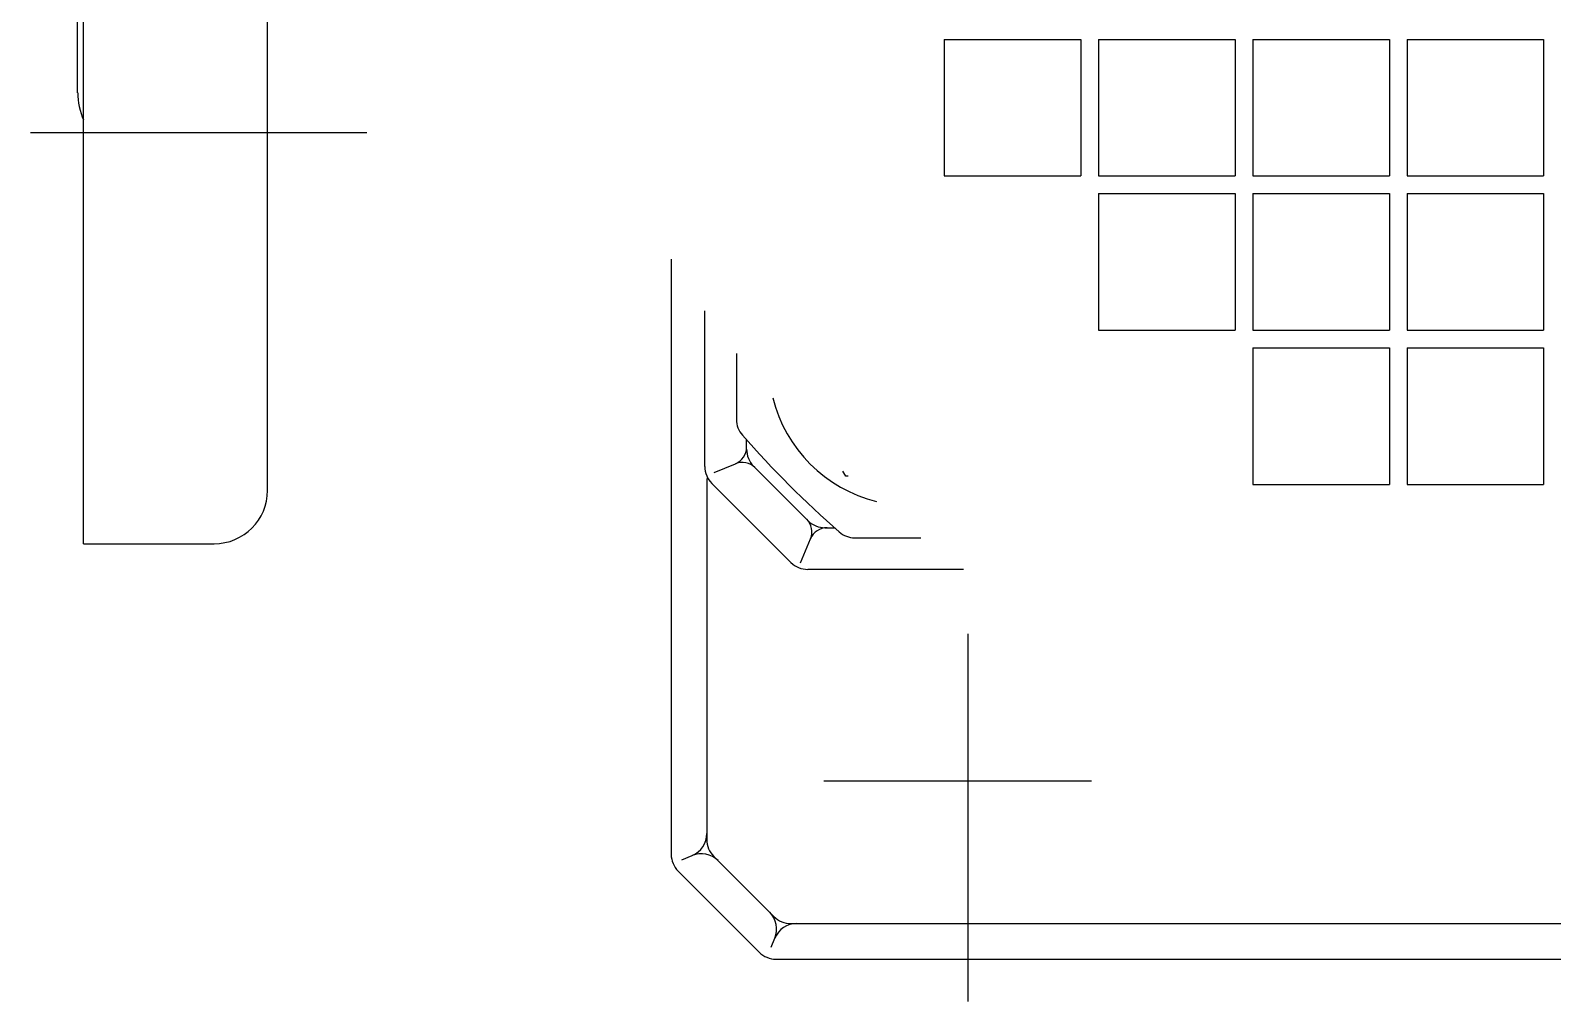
# Model space of a CAD drawing. Extents: x 226317 to 226469, y 8188101 to 8188260.
# Drawn here: x 226391.5602 to 226391.6884, y 8188240.2975 to 8188240.3793 of the extents above; entities that cross this region are included whole.
import ezdxf

# ---------------------------------------------------------------- set-up
doc = ezdxf.new("R2010")
doc.units = 0
doc.header["$LTSCALE"] = 15
doc.layers.get('0').update_dxf_attribs({"color": 250})
doc.layers.add('A-SANITARIOS', color=250, linetype='Continuous')

# ---------------------------------------------------------------- blocks, each defined once
blk = doc.blocks.new('BOMBAS-28.02.2025')
at = {"layer": 'A-SANITARIOS', "color": 8}
for p, q in [((2.047601369267795, -2.573514080606401, -9.617525271273668e-07), (2.047601369267795, -2.433514264412224, -9.617525271273668e-07)), ((2.047601369267795, -2.573514080606401, -9.617525271273668e-07), (2.047601369267795, -2.433514264412224, -9.617525271273668e-07)), ((2.063101370877121, -2.569014293141663, -9.617525271273668e-07), (2.063101370877121, -2.438014079816639, -9.617525271273668e-07)), ((2.063101370877121, -2.569014293141663, -9.617525271273668e-07), (2.063101370877121, -2.438014079816639, -9.617525271273668e-07)), ((2.047101366391871, -2.535514446906745, -9.617525271273668e-07), (2.047101366391871, -2.471513896249235, -9.617525271273668e-07)), ((2.047101366391871, -2.535514446906745, -9.617525271273668e-07), (2.047101366391871, -2.471513896249235, -9.617525271273668e-07)), ((2.120102833083365, -2.531014171428978, -9.617525271273668e-07), (2.120102833083365, -2.542514172382653, -9.617525271273668e-07)), ((2.120102833083365, -2.531014171428978, -9.617525271273668e-07), (2.131602834037039, -2.531014171428978, -9.617525271273668e-07)), ((2.120102833083365, -2.531014171428978, -9.617525271273668e-07), (2.120102833083365, -2.542514172382653, -9.617525271273668e-07)), ((2.120102833083365, -2.531014171428978, -9.617525271273668e-07), (2.131602834037039, -2.531014171428978, -9.617525271273668e-07)), ((2.131602834037039, -2.531014171428978, -9.617525271273668e-07), (2.131602834037039, -2.542514172382653, -9.617525271273668e-07)), ((2.131602834037039, -2.531014171428978, -9.617525271273668e-07), (2.131602834037039, -2.542514172382653, -9.617525271273668e-07)), ((2.133102833351586, -2.531014171428978, -9.617525271273668e-07), (2.133102833351586, -2.542514172382653, -9.617525271273668e-07)), ((2.133102833351586, -2.531014171428978, -9.617525271273668e-07), (2.14460283430526, -2.531014171428978, -9.617525271273668e-07)), ((2.133102833351586, -2.531014171428978, -9.617525271273668e-07), (2.133102833351586, -2.542514172382653, -9.617525271273668e-07)), ((2.133102833351586, -2.531014171428978, -9.617525271273668e-07), (2.14460283430526, -2.531014171428978, -9.617525271273668e-07)), ((2.14460283430526, -2.531014171428978, -9.617525271273668e-07), (2.14460283430526, -2.542514172382653, -9.617525271273668e-07)), ((2.14460283430526, -2.531014171428978, -9.617525271273668e-07), (2.14460283430526, -2.542514172382653, -9.617525271273668e-07)), ((2.146102835482452, -2.531014171428978, -9.617525271273668e-07), (2.146102835482452, -2.542514172382653, -9.617525271273668e-07)), ((2.146102835482452, -2.531014171428978, -9.617525271273668e-07), (2.157602834573481, -2.531014171428978, -9.617525271273668e-07)), ((2.146102835482452, -2.531014171428978, -9.617525271273668e-07), (2.146102835482452, -2.542514172382653, -9.617525271273668e-07)), ((2.146102835482452, -2.531014171428978, -9.617525271273668e-07), (2.157602834573481, -2.531014171428978, -9.617525271273668e-07)), ((2.157602834573481, -2.531014171428978, -9.617525271273668e-07), (2.157602834573481, -2.542514172382653, -9.617525271273668e-07)), ((2.157602834573481, -2.531014171428978, -9.617525271273668e-07), (2.157602834573481, -2.542514172382653, -9.617525271273668e-07)), ((2.159102833888028, -2.531014171428978, -9.617525271273668e-07), (2.170602832979057, -2.531014171428978, -9.617525271273668e-07)), ((2.159102833888028, -2.531014171428978, -9.617525271273668e-07), (2.159102833888028, -2.542514172382653, -9.617525271273668e-07)), ((2.159102833888028, -2.531014171428978, -9.617525271273668e-07), (2.170602832979057, -2.531014171428978, -9.617525271273668e-07)), ((2.159102833888028, -2.531014171428978, -9.617525271273668e-07), (2.159102833888028, -2.542514172382653, -9.617525271273668e-07)), ((2.170602832979057, -2.531014171428978, -9.617525271273668e-07), (2.170602832979057, -2.542514172382653, -9.617525271273668e-07)), ((2.170602832979057, -2.531014171428978, -9.617525271273668e-07), (2.170602832979057, -2.542514172382653, -9.617525271273668e-07)), ((2.04312358709285, -2.538869549520314, -9.617525271273668e-07), (2.07146904716501, -2.538869549520314, -9.617525271273668e-07)), ((2.04312358709285, -2.538869549520314, -9.617525271273668e-07), (2.07146904716501, -2.538869549520314, -9.617525271273668e-07)), ((2.120102833083365, -2.542514172382653, -9.617525271273668e-07), (2.131602834037039, -2.542514172382653, -9.617525271273668e-07)), ((2.120102833083365, -2.542514172382653, -9.617525271273668e-07), (2.131602834037039, -2.542514172382653, -9.617525271273668e-07)), ((2.133102833351586, -2.542514172382653, -9.617525271273668e-07), (2.14460283430526, -2.542514172382653, -9.617525271273668e-07)), ((2.133102833351586, -2.542514172382653, -9.617525271273668e-07), (2.14460283430526, -2.542514172382653, -9.617525271273668e-07)), ((2.146102835482452, -2.542514172382653, -9.617525271273668e-07), (2.157602834573481, -2.542514172382653, -9.617525271273668e-07)), ((2.146102835482452, -2.542514172382653, -9.617525271273668e-07), (2.157602834573481, -2.542514172382653, -9.617525271273668e-07)), ((2.159102833888028, -2.542514172382653, -9.617525271273668e-07), (2.170602832979057, -2.542514172382653, -9.617525271273668e-07)), ((2.159102833888028, -2.542514172382653, -9.617525271273668e-07), (2.170602832979057, -2.542514172382653, -9.617525271273668e-07)), ((2.133102833351586, -2.544014171697199, -9.617525271273668e-07), (2.133102833351586, -2.555514172650874, -9.617525271273668e-07)), ((2.133102833351586, -2.544014171697199, -9.617525271273668e-07), (2.14460283430526, -2.544014171697199, -9.617525271273668e-07)), ((2.133102833351586, -2.544014171697199, -9.617525271273668e-07), (2.133102833351586, -2.555514172650874, -9.617525271273668e-07)), ((2.133102833351586, -2.544014171697199, -9.617525271273668e-07), (2.14460283430526, -2.544014171697199, -9.617525271273668e-07)), ((2.14460283430526, -2.544014171697199, -9.617525271273668e-07), (2.14460283430526, -2.555514172650874, -9.617525271273668e-07)), ((2.14460283430526, -2.544014171697199, -9.617525271273668e-07), (2.14460283430526, -2.555514172650874, -9.617525271273668e-07)), ((2.146102835482452, -2.544014171697199, -9.617525271273668e-07), (2.146102835482452, -2.555514172650874, -9.617525271273668e-07)), ((2.146102835482452, -2.544014171697199, -9.617525271273668e-07), (2.157602834573481, -2.544014171697199, -9.617525271273668e-07)), ((2.146102835482452, -2.544014171697199, -9.617525271273668e-07), (2.146102835482452, -2.555514172650874, -9.617525271273668e-07)), ((2.146102835482452, -2.544014171697199, -9.617525271273668e-07), (2.157602834573481, -2.544014171697199, -9.617525271273668e-07)), ((2.157602834573481, -2.544014171697199, -9.617525271273668e-07), (2.157602834573481, -2.555514172650874, -9.617525271273668e-07)), ((2.157602834573481, -2.544014171697199, -9.617525271273668e-07), (2.157602834573481, -2.555514172650874, -9.617525271273668e-07)), ((2.159102833888028, -2.544014171697199, -9.617525271273668e-07), (2.170602832979057, -2.544014171697199, -9.617525271273668e-07)), ((2.159102833888028, -2.544014171697199, -9.617525271273668e-07), (2.159102833888028, -2.555514172650874, -9.617525271273668e-07)), ((2.159102833888028, -2.544014171697199, -9.617525271273668e-07), (2.170602832979057, -2.544014171697199, -9.617525271273668e-07)), ((2.159102833888028, -2.544014171697199, -9.617525271273668e-07), (2.159102833888028, -2.555514172650874, -9.617525271273668e-07)), ((2.170602832979057, -2.544014171697199, -9.617525271273668e-07), (2.170602832979057, -2.555514172650874, -9.617525271273668e-07)), ((2.170602832979057, -2.544014171697199, -9.617525271273668e-07), (2.170602832979057, -2.555514172650874, -9.617525271273668e-07)), ((2.097104298940394, -2.549549144692719, -9.617525271273668e-07), (2.097104298940394, -2.599685587920249, -9.617525271273668e-07)), ((2.097104298940394, -2.549549144692719, -9.617525271273668e-07), (2.097104298940394, -2.599685587920249, -9.617525271273668e-07)), ((2.099939501902554, -2.567012858577073, -9.617525271273668e-07), (2.099939501902554, -2.553877391852438, -9.617525271273668e-07)), ((2.099939501902554, -2.567012858577073, -9.617525271273668e-07), (2.099939501902554, -2.553877391852438, -9.617525271273668e-07)), ((2.133102833351586, -2.555514172650874, -9.617525271273668e-07), (2.14460283430526, -2.555514172650874, -9.617525271273668e-07)), ((2.133102833351586, -2.555514172650874, -9.617525271273668e-07), (2.14460283430526, -2.555514172650874, -9.617525271273668e-07)), ((2.146102835482452, -2.555514172650874, -9.617525271273668e-07), (2.157602834573481, -2.555514172650874, -9.617525271273668e-07)), ((2.146102835482452, -2.555514172650874, -9.617525271273668e-07), (2.157602834573481, -2.555514172650874, -9.617525271273668e-07)), ((2.159102833888028, -2.555514172650874, -9.617525271273668e-07), (2.170602832979057, -2.555514172650874, -9.617525271273668e-07)), ((2.159102833888028, -2.555514172650874, -9.617525271273668e-07), (2.170602832979057, -2.555514172650874, -9.617525271273668e-07)), ((2.102601126825903, -2.557491130195558, -9.617525271273668e-07), (2.102601126825903, -2.563043559901416, -9.617525271273668e-07)), ((2.102601126825903, -2.557491130195558, -9.617525271273668e-07), (2.102601126825903, -2.563043559901416, -9.617525271273668e-07)), ((2.146102835482452, -2.55701417196542, -9.617525271273668e-07), (2.146102835482452, -2.568514171056449, -9.617525271273668e-07)), ((2.146102835482452, -2.55701417196542, -9.617525271273668e-07), (2.157602834573481, -2.55701417196542, -9.617525271273668e-07)), ((2.146102835482452, -2.55701417196542, -9.617525271273668e-07), (2.146102835482452, -2.568514171056449, -9.617525271273668e-07)), ((2.146102835482452, -2.55701417196542, -9.617525271273668e-07), (2.157602834573481, -2.55701417196542, -9.617525271273668e-07)), ((2.157602834573481, -2.55701417196542, -9.617525271273668e-07), (2.157602834573481, -2.568514171056449, -9.617525271273668e-07)), ((2.157602834573481, -2.55701417196542, -9.617525271273668e-07), (2.157602834573481, -2.568514171056449, -9.617525271273668e-07)), ((2.159102833888028, -2.55701417196542, -9.617525271273668e-07), (2.159102833888028, -2.568514171056449, -9.617525271273668e-07)), ((2.159102833888028, -2.55701417196542, -9.617525271273668e-07), (2.170602832979057, -2.55701417196542, -9.617525271273668e-07)), ((2.159102833888028, -2.55701417196542, -9.617525271273668e-07), (2.159102833888028, -2.568514171056449, -9.617525271273668e-07)), ((2.159102833888028, -2.55701417196542, -9.617525271273668e-07), (2.170602832979057, -2.55701417196542, -9.617525271273668e-07)), ((2.170602832979057, -2.55701417196542, -9.617525271273668e-07), (2.170602832979057, -2.568514171056449, -9.617525271273668e-07)), ((2.170602832979057, -2.55701417196542, -9.617525271273668e-07), (2.170602832979057, -2.568514171056449, -9.617525271273668e-07)), ((2.103452929353807, -2.565557598136365, -9.617525271273668e-07), (2.103452929353807, -2.564763042144477, -9.617525271273668e-07)), ((2.103452929353807, -2.565557598136365, -9.617525271273668e-07), (2.103452929353807, -2.564763042144477, -9.617525271273668e-07)), ((2.100723822659347, -2.56751665007323, -9.617525271273668e-07), (2.102527373528574, -2.566769593395293, -9.617525271273668e-07)), ((2.100723822659347, -2.56751665007323, -9.617525271273668e-07), (2.102527373528574, -2.566769593395293, -9.617525271273668e-07)), ((2.104039070254657, -2.566971729509532, -9.617525271273668e-07), (2.108645622676704, -2.571578280068934, -9.617525271273668e-07)), ((2.104039070254657, -2.566971729509532, -9.617525271273668e-07), (2.108645622676704, -2.571578280068934, -9.617525271273668e-07)), ((2.100104299432132, -2.568005840294063, -9.617525271273668e-07), (2.100104299432132, -2.598442942835391, -9.617525271273668e-07)), ((2.100104299432132, -2.568005840294063, -9.617525271273668e-07), (2.100104299432132, -2.598442942835391, -9.617525271273668e-07)), ((2.100525549671147, -2.56842711661011, -9.617525271273668e-07), (2.107190233713482, -2.575091804377735, -9.617525271273668e-07)), ((2.100525549671147, -2.56842711661011, -9.617525271273668e-07), (2.107190233713482, -2.575091804377735, -9.617525271273668e-07)), ((2.111816323420499, -2.567815714515746, -9.617525271273668e-07), (2.111567846557591, -2.567385342903435, -9.617525271273668e-07)), ((2.111816323420499, -2.567815714515746, -9.617525271273668e-07), (2.111567846557591, -2.567385342903435, -9.617525271273668e-07)), ((2.112025440728758, -2.567815807648003, -9.617525271273668e-07), (2.111816217249725, -2.567815807648003, -9.617525271273668e-07)), ((2.112025440728758, -2.567815807648003, -9.617525271273668e-07), (2.111816217249725, -2.567815807648003, -9.617525271273668e-07)), ((2.146102835482452, -2.568514171056449, -9.617525271273668e-07), (2.157602834573481, -2.568514171056449, -9.617525271273668e-07)), ((2.146102835482452, -2.568514171056449, -9.617525271273668e-07), (2.157602834573481, -2.568514171056449, -9.617525271273668e-07)), ((2.159102833888028, -2.568514171056449, -9.617525271273668e-07), (2.170602832979057, -2.568514171056449, -9.617525271273668e-07)), ((2.159102833888028, -2.568514171056449, -9.617525271273668e-07), (2.170602832979057, -2.568514171056449, -9.617525271273668e-07)), ((2.110060107952449, -2.572164165787399, -9.617525271273668e-07), (2.110854298865888, -2.572164165787399, -9.617525271273668e-07)), ((2.110060107952449, -2.572164165787399, -9.617525271273668e-07), (2.110854298865888, -2.572164165787399, -9.617525271273668e-07)), ((2.047601369267795, -2.573514080606401, -9.617525271273668e-07), (2.058601369208191, -2.573514080606401, -9.617525271273668e-07)), ((2.047601369267795, -2.573514080606401, -9.617525271273668e-07), (2.058601369208191, -2.573514080606401, -9.617525271273668e-07)), ((2.108003678789828, -2.575126002542675, -9.617525271273668e-07), (2.108847140392754, -2.573089740239084, -9.617525271273668e-07)), ((2.108003678789828, -2.575126002542675, -9.617525271273668e-07), (2.108847140392754, -2.573089740239084, -9.617525271273668e-07)), ((2.112571827194188, -2.573014170862734, -9.617525271273668e-07), (2.118123586347792, -2.573014170862734, -9.617525271273668e-07)), ((2.112571827194188, -2.573014170862734, -9.617525271273668e-07), (2.118123586347792, -2.573014170862734, -9.617525271273668e-07)), ((2.12173979455838, -2.575677684508264, -9.617525271273668e-07), (2.108604542037938, -2.575677684508264, -9.617525271273668e-07)), ((2.12173979455838, -2.575677684508264, -9.617525271273668e-07), (2.108604542037938, -2.575677684508264, -9.617525271273668e-07)), ((2.122102589404676, -2.581104778684676, -9.617525271273668e-07), (2.122102589404676, -2.612088969908655, -9.617525271273668e-07)), ((2.122102589404676, -2.581104778684676, -9.617525271273668e-07), (2.122102589404676, -2.612088969908655, -9.617525271273668e-07)), ((2.132515675446484, -2.593514139764011, -9.617525271273668e-07), (2.10995976725826, -2.593514139764011, -9.617525271273668e-07)), ((2.132515675446484, -2.593514139764011, -9.617525271273668e-07), (2.10995976725826, -2.593514139764011, -9.617525271273668e-07)), ((2.097993510833476, -2.600145422853529, -9.617525271273668e-07), (2.098869347071741, -2.599782635457814, -9.617525271273668e-07)), ((2.097993510833476, -2.600145422853529, -9.617525271273668e-07), (2.098869347071741, -2.599782635457814, -9.617525271273668e-07)), ((2.100689682236407, -2.599856765009463, -9.617525271273668e-07), (2.10576051013777, -2.604927464388311, -9.617525271273668e-07)), ((2.100689682236407, -2.599856765009463, -9.617525271273668e-07), (2.10576051013777, -2.604927464388311, -9.617525271273668e-07)), ((2.097689674294088, -2.601099419407547, -9.617525271273668e-07), (2.104518107196782, -2.607927677221596, -9.617525271273668e-07)), ((2.097689674294088, -2.601099419407547, -9.617525271273668e-07), (2.104518107196782, -2.607927677221596, -9.617525271273668e-07)), ((2.107175585872028, -2.605514171533287, -9.617525271273668e-07), (2.237032032629941, -2.605514171533287, -9.617525271273668e-07)), ((2.107175585872028, -2.605514171533287, -9.617525271273668e-07), (2.237032032629941, -2.605514171533287, -9.617525271273668e-07)), ((2.105515538773034, -2.60751695279032, -9.617525271273668e-07), (2.105833903944585, -2.606748371385038, -9.617525271273668e-07)), ((2.105515538773034, -2.60751695279032, -9.617525271273668e-07), (2.105833903944585, -2.606748371385038, -9.617525271273668e-07)), ((2.105933398997877, -2.608514172025025, -9.617525271273668e-07), (2.23827519553015, -2.608514172025025, -9.617525271273668e-07)), ((2.105933398997877, -2.608514172025025, -9.617525271273668e-07), (2.23827519553015, -2.608514172025025, -9.617525271273668e-07))]:
    blk.add_line(p, q, dxfattribs=at)
for centre, radius, start, end in [((2.052602834126446, -2.535514446906745, -9.617525271273668e-07), 0.005499992, 180.0000360719366, 204.5831490485405), ((2.052602834126446, -2.535514446906745, -9.617525271273668e-07), 0.005499992, 180.0000360719366, 204.5831490485405), ((2.117301317921374, -2.55831574741751, -9.617525271273668e-07), 0.012, 193.953889133949, 256.04617207566), ((2.117301317921374, -2.55831574741751, -9.617525271273668e-07), 0.012, 193.953889133949, 256.04617207566), ((2.104601127153728, -2.563043559901416, -9.617525271273668e-07), 0.002, 179.9999270023532, 221.4095072300976), ((2.104601127153728, -2.563043559901416, -9.617525271273668e-07), 0.002, 179.9999270023532, 221.4095072300976), ((2.172101124248002, -2.50351417157799, -9.617525271273668e-07), 0.092, 221.4095617309124, 228.5902768090923), ((2.172101124248002, -2.50351417157799, -9.617525271273668e-07), 0.092, 221.4095617309124, 228.5902768090923), ((2.10195341805229, -2.565383740700781, -9.617525271273668e-07), 0.0015, 292.4995711549837, 0.0001451415198624605), ((2.10195341805229, -2.565383740700781, -9.617525271273668e-07), 0.0015, 292.4995711549837, 0.0001451415198624605), ((2.105453419557307, -2.565557598136365, -9.617525271273668e-07), 0.002, 179.9999611532991, 224.9996632069455), ((2.105453419557307, -2.565557598136365, -9.617525271273668e-07), 0.002, 179.9999611532991, 224.9996632069455), ((2.101939990243409, -2.56701295170933, -9.617525271273668e-07), 0.002, 179.9996781273354, 224.9994621729827), ((2.101939990243409, -2.56701295170933, -9.617525271273668e-07), 0.002, 179.9996781273354, 224.9994621729827), ((2.103101368120406, -2.568155377171934, -9.617525271273668e-07), 0.0015, 45.00065510341234, 112.5004639748174), ((2.103101368120406, -2.568155377171934, -9.617525271273668e-07), 0.0015, 45.00065510341234, 112.5004639748174), ((2.058602833247278, -2.569014293141663, -9.617525271273668e-07), 0.004499994, 270.0000540011831, 3.607193655412507e-05), ((2.058602833247278, -2.569014293141663, -9.617525271273668e-07), 0.004499994, 270.0000540011831, 3.607193655412507e-05), ((2.107462205982301, -2.572516093961895, -9.617525271273668e-07), 0.0015, 337.4996441382347, 45.00016398249375), ((2.107462205982301, -2.572516093961895, -9.617525271273668e-07), 0.0015, 337.4996441382347, 45.00016398249375), ((2.110060107952449, -2.570164165459573, -9.617525271273668e-07), 0.002, 224.9997181432977, 269.9996000070467), ((2.110060107952449, -2.570164165459573, -9.617525271273668e-07), 0.002, 224.9997181432977, 269.9996000070467), ((2.110233939311001, -2.573664165101945, -9.617525271273668e-07), 0.0015, 90.00018185378666, 157.4997721287525), ((2.110233939311001, -2.573664165101945, -9.617525271273668e-07), 0.0015, 90.00018185378666, 157.4997721287525), ((2.112571827194188, -2.571014172397554, -9.617525271273668e-07), 0.002, 228.5903929736766, 270.0000298820776), ((2.112571827194188, -2.571014172397554, -9.617525271273668e-07), 0.002, 228.5903929736766, 270.0000298820776), ((2.108604542037938, -2.573677684180439, -9.617525271273668e-07), 0.002, 224.9999161598939, 269.9998730011701), ((2.108604542037938, -2.573677684180439, -9.617525271273668e-07), 0.002, 224.9999161598939, 269.9998730011701), ((2.098103809228633, -2.597935284487903, -9.617525271273668e-07), 0.002, 292.5069479823704, 0.0003090660599400793), ((2.098103809228633, -2.597935284487903, -9.617525271273668e-07), 0.002, 292.5069479823704, 0.0003090660599400793), ((2.102104541903827, -2.598443035967648, -9.617525271273668e-07), 0.002, 179.9998730011701, 225.0003360407763), ((2.102104541903827, -2.598443035967648, -9.617525271273668e-07), 0.002, 179.9998730011701, 225.0003360407763), ((2.099104785418604, -2.599685681052506, -9.617525271273668e-07), 0.002, 179.9996911473835, 225.0007459628163), ((2.099104785418604, -2.599685681052506, -9.617525271273668e-07), 0.002, 179.9996911473835, 225.0007459628163), ((2.099634570127819, -2.60163074824959, -9.617525271273668e-07), 0.002, 44.9972682079098, 112.495383049074), ((2.099634570127819, -2.60163074824959, -9.617525271273668e-07), 0.002, 44.9972682079098, 112.495383049074), ((2.103987353912089, -2.605983563698828, -9.617525271273668e-07), 0.002, 337.5000269547023, 44.99978092904769), ((2.103987353912089, -2.605983563698828, -9.617525271273668e-07), 0.002, 337.5000269547023, 44.99978092904769), ((2.107175585872028, -2.603514171205461, -9.617525271273668e-07), 0.002, 225.0006572163943, 269.9998730011701), ((2.107175585872028, -2.603514171205461, -9.617525271273668e-07), 0.002, 225.0006572163943, 269.9998730011701), ((2.107682912668679, -2.607514140196145, -9.617525271273668e-07), 0.002, 89.99936201764285, 157.4991370262474), ((2.107682912668679, -2.607514140196145, -9.617525271273668e-07), 0.002, 89.99936201764285, 157.4991370262474), ((2.105933398997877, -2.606514171697199, -9.617525271273668e-07), 0.002, 225.0048060270239, 269.99998185731), ((2.105933398997877, -2.606514171697199, -9.617525271273668e-07), 0.002, 225.0048060270239, 269.99998185731)]:
    blk.add_arc(centre, radius, start, end, dxfattribs=at)

msp = doc.modelspace()

# ---------------------------------------------------------------- block references
msp.add_blockref('BOMBAS-28.02.2025', (226389.5170881864, 8188242.909606731))

doc.saveas('drawing.dxf')
